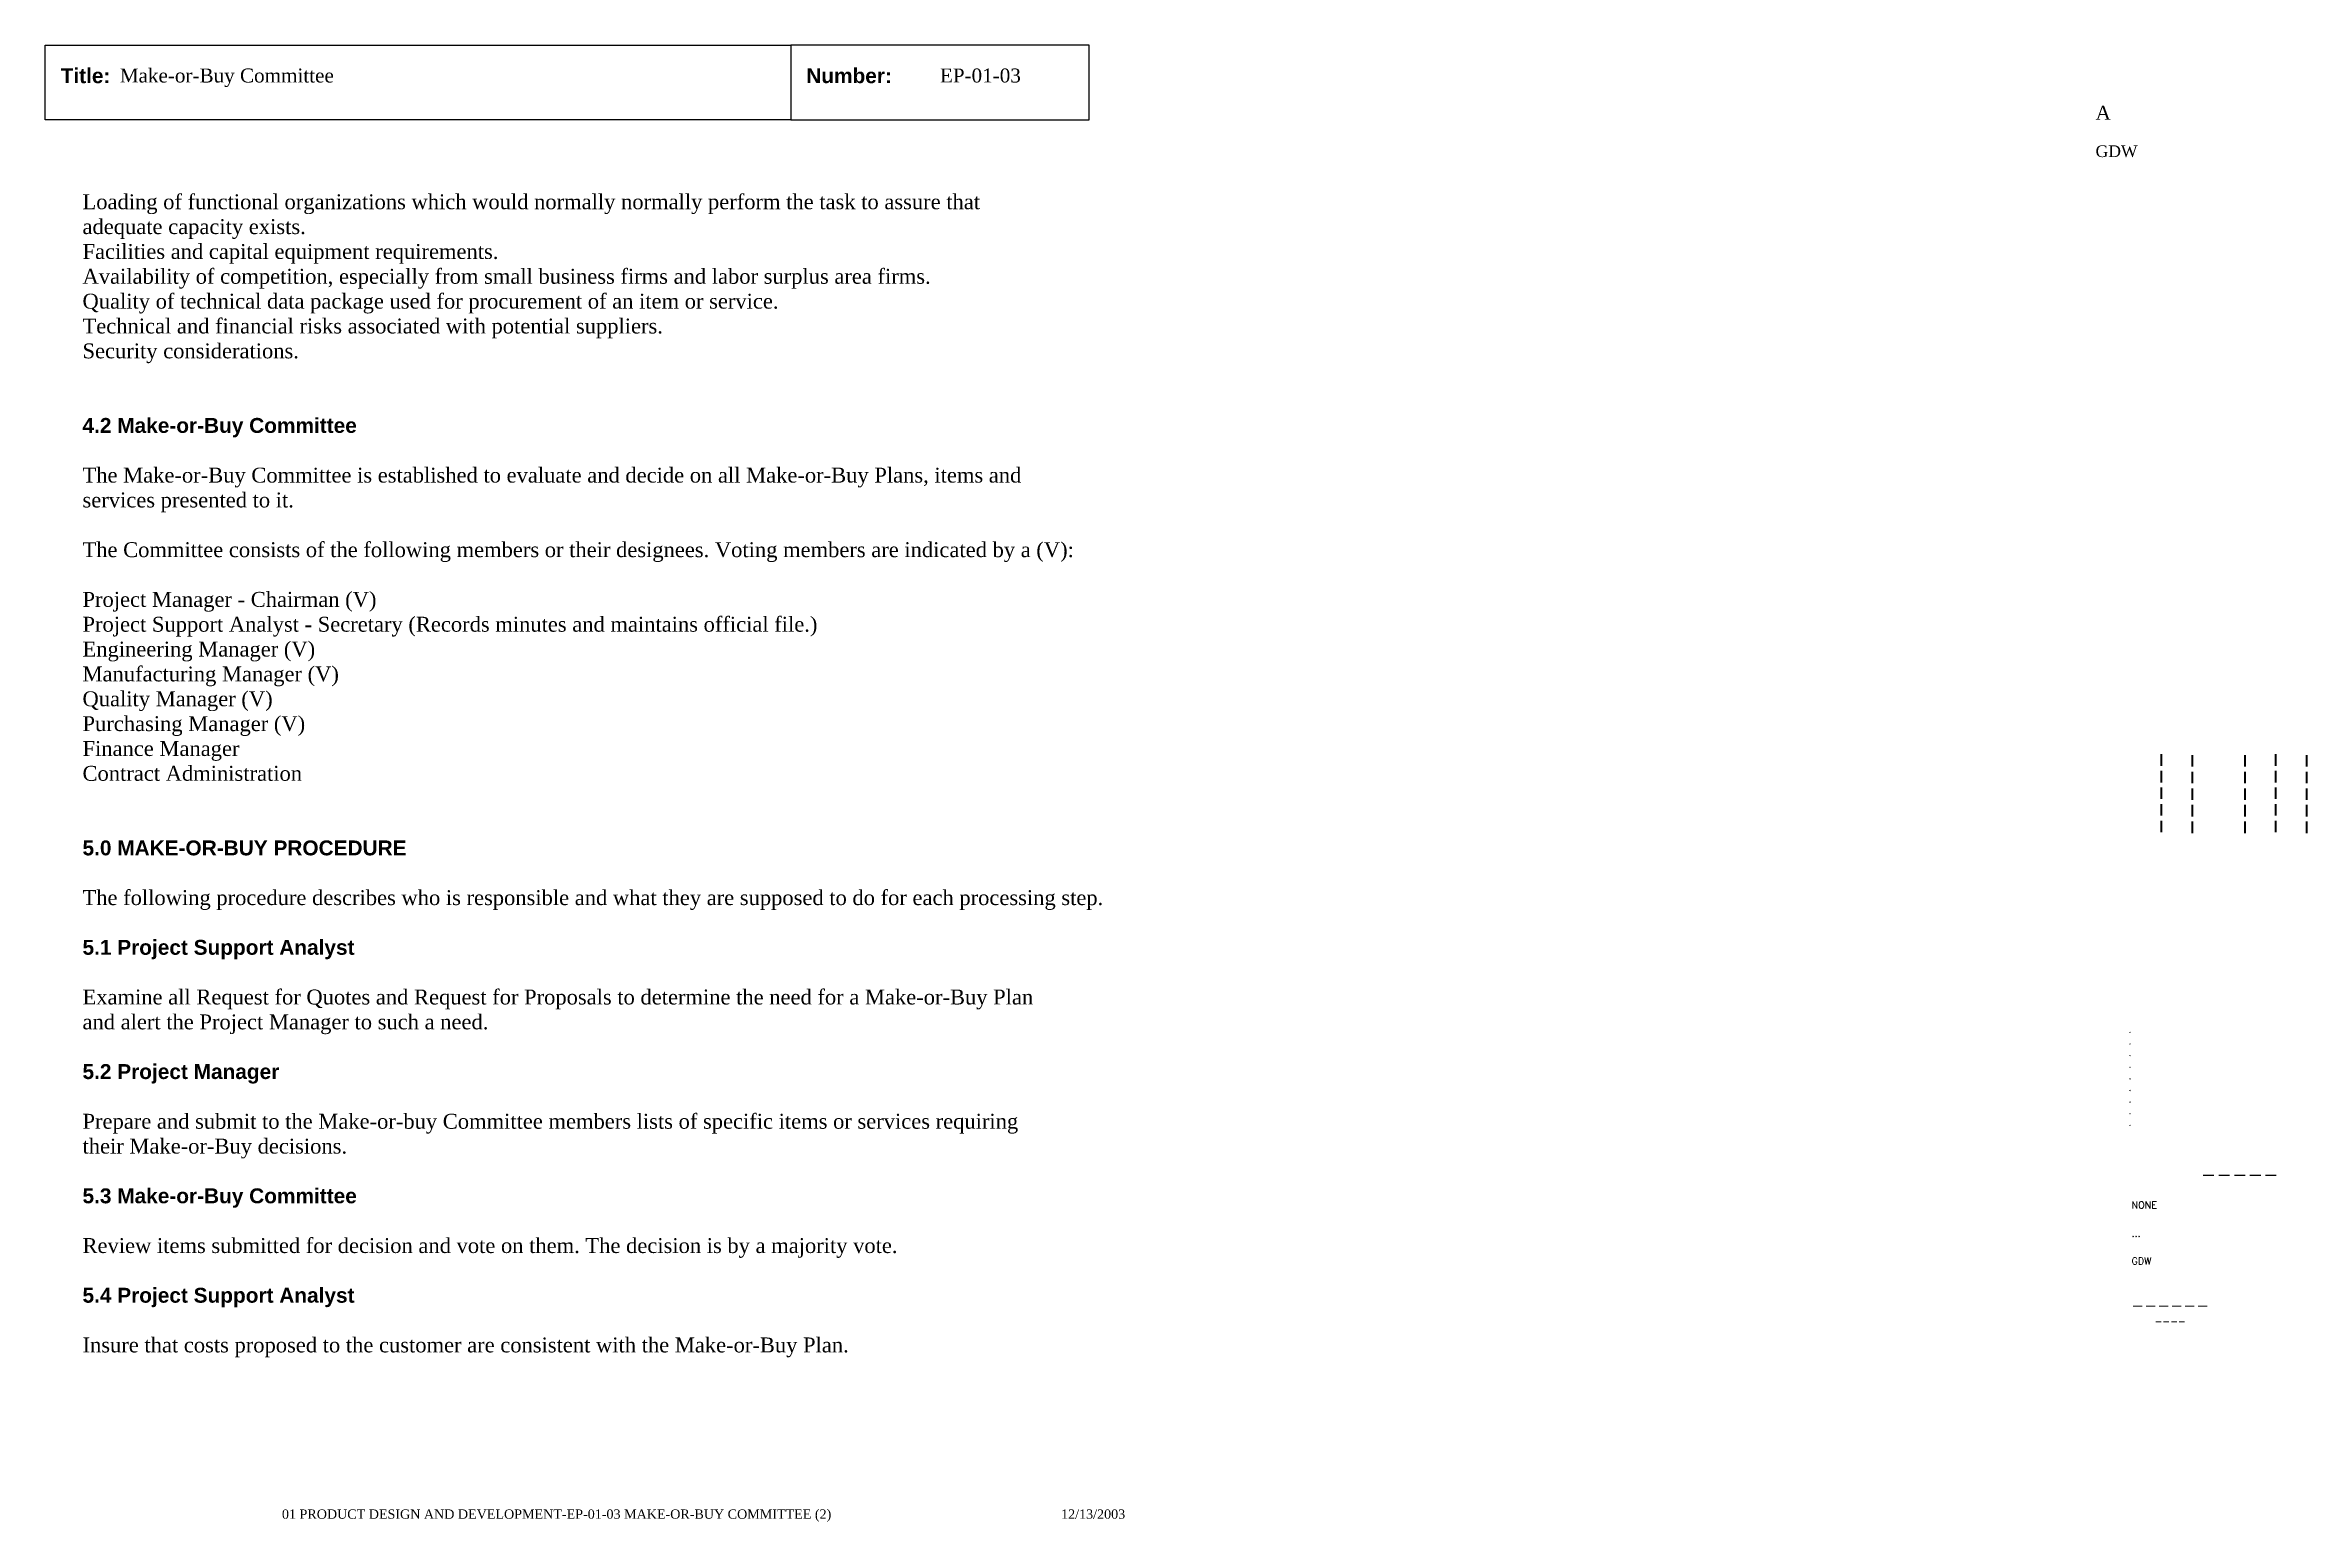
# Paper-space layout 'EP-01-03 Make-or-Buy Committee (2)' of a CAD drawing. Header units: inches. Extents: x 1 to 31.3, y 0.2 to 20.
import ezdxf
from ezdxf.enums import TextEntityAlignment as Align

# ---------------------------------------------------------------- set-up
doc = ezdxf.new("R2010")
doc.units = ezdxf.units.IN
doc.header["$MEASUREMENT"] = 0
doc.layers.add('TitleBlock_Attributes', color=40, linetype='Continuous', plot=False)
doc.layers.add('TitleBlock_Atts_Print', color=1, linetype='Continuous')
doc.styles.get("Standard").update_dxf_attribs({"font": 'simplex.shx'})
doc.styles.add('style1', font='TIMES.TTF')
doc.styles.add('styleAtt', font='TIMES.TTF')
doc.styles.add('TBBIGTEXT', font='complex.shx')

# ---------------------------------------------------------------- blocks, each defined once
blk = doc.blocks.new('Test1')
at = {"layer": 'TitleBlock_Attributes', "style": 'TBBIGTEXT', "width": 0.8}
for tag, p, height in [('SideLine1', (29.492, 9.408), 0.25), ('SideLine2', (29.906, 9.396), 0.25), ('SideLine3', (30.612, 9.396), 0.25), ('SideLine4', (31.026, 9.408), 0.25), ('SideLine5', (31.44, 9.396), 0.25), ('File-Layout', (28.803, 3.641), 0.125)]:
    blk.add_attdef(tag, p, '', height=height, rotation=90, dxfattribs=at)
at = {"layer": 'TitleBlock_Attributes'}
for tag, p, height in [('REV1', (28.947, 6.754), 0.0625), ('REV2', (28.947, 6.598), 0.0625), ('REV3', (28.947, 6.442), 0.0625), ('REV4', (28.947, 6.286), 0.0625), ('REV5', (28.947, 6.13), 0.0625), ('REV6', (28.947, 5.974), 0.0625), ('REV7', (28.947, 5.818), 0.0625), ('REV8', (28.947, 5.662), 0.0625), ('REV9', (28.947, 5.506), 0.0625), ('SCALE', (28.983, 4.394), 0.0938), ('INCHARGE', (28.983, 4.016), 0.0938), ('DRW', (28.983, 3.641), 0.0938)]:
    blk.add_attdef(tag, p, '', height=height, dxfattribs=at)
at = {"layer": 'TitleBlock_Attributes', "style": 'TBBIGTEXT'}
for tag, height, p in [('PROJNUM', 0.188, (30.434, 4.761)), ('DWG_NUM', 0.156, (31.168, 4.127)), ('CUSTOMER', 0.156, (29.501, 3.017)), ('LOCATION', 0.0938, (29.501, 2.835)), ('DESC_1', 0.188, (29.501, 2.412)), ('DESC_2', 0.188, (29.501, 2.1)), ('DESC_3', 0.188, (29.501, 1.787))]:
    blk.add_attdef(tag, text='', height=height, dxfattribs=at).set_placement(p, align=Align.CENTER)
at = {"layer": 'TitleBlock_Attributes'}
blk.add_attdef('DRW_DATE', text='', height=0.0938, dxfattribs=at).set_placement((31.149, 3.648), align=Align.CENTER)

psp = doc.layouts.new('EP-01-03 Make-or-Buy Committee (2)')

# ---------------------------------------------------------------- linework, layer by layer
for points in [[(1, 20), (11, 20), (11, 19), (1, 19)], [(11, 19), (15, 19), (15, 20), (11, 20)]]:
    psp.add_lwpolyline(points, close=True)

# ---------------------------------------------------------------- block references
ref = psp.add_blockref('Test1', (0, 0))
ref.add_attrib('CUSTOMER', '------', dxfattribs={"layer": 'TitleBlock_Attributes', "height": 0.1562, "style": 'TBBIGTEXT'}).set_placement((29.501, 3.017), align=Align.CENTER)
ref.add_attrib('LOCATION', '----', dxfattribs={"layer": 'TitleBlock_Attributes', "height": 0.0938, "style": 'TBBIGTEXT'}).set_placement((29.501, 2.835), align=Align.CENTER)
ref.add_attrib('DESC_1', 'Make-or-Buy Committee', (2, 19.5), dxfattribs={"layer": 'TitleBlock_Atts_Print', "height": 0.1875, "style": 'styleAtt'})
ref.add_attrib('DESC_2', 'EP-01-03', (13, 19.5), dxfattribs={"layer": 'TitleBlock_Atts_Print', "height": 0.1875, "style": 'styleAtt'})
ref.add_attrib('DESC_3', 'A', (28.5, 19), dxfattribs={"layer": 'TitleBlock_Attributes', "height": 0.188, "style": 'styleAtt'})
ref.add_attrib('PROJNUM', '-----', dxfattribs={"layer": 'TitleBlock_Attributes', "height": 0.1875, "style": 'TBBIGTEXT'}).set_placement((30.434, 4.761), align=Align.CENTER)
ref.add_attrib('DWG_NUM', 'GDW', (28.5, 18.5), dxfattribs={"layer": 'TitleBlock_Attributes', "height": 0.1562, "style": 'styleAtt'})
ref.add_attrib('DRW_DATE', '12/13/2003', dxfattribs={"layer": 'TitleBlock_Atts_Print', "height": 0.125, "style": 'styleAtt'}).set_placement((15.055, 0.232), align=Align.CENTER)
ref.add_attrib('DRW', 'GDW', (28.983, 3.641), dxfattribs={"layer": 'TitleBlock_Attributes', "height": 0.0938})
ref.add_attrib('INCHARGE', '...', (28.983, 4.016), dxfattribs={"layer": 'TitleBlock_Attributes', "height": 0.0938})
ref.add_attrib('SCALE', 'NONE', (28.983, 4.394), dxfattribs={"layer": 'TitleBlock_Attributes', "height": 0.0938})
ref.add_attrib('REV1', '.', (28.947, 6.754), dxfattribs={"layer": 'TitleBlock_Attributes', "height": 0.0625})
ref.add_attrib('REV2', '.', (28.947, 6.598), dxfattribs={"layer": 'TitleBlock_Attributes', "height": 0.0625})
ref.add_attrib('REV3', '.', (28.947, 6.442), dxfattribs={"layer": 'TitleBlock_Attributes', "height": 0.0625})
ref.add_attrib('REV4', '.', (28.947, 6.286), dxfattribs={"layer": 'TitleBlock_Attributes', "height": 0.0625})
ref.add_attrib('REV5', '.', (28.947, 6.13), dxfattribs={"layer": 'TitleBlock_Attributes', "height": 0.0625})
ref.add_attrib('REV6', '.', (28.947, 5.974), dxfattribs={"layer": 'TitleBlock_Attributes', "height": 0.0625})
ref.add_attrib('REV7', '.', (28.947, 5.818), dxfattribs={"layer": 'TitleBlock_Attributes', "height": 0.0625})
ref.add_attrib('REV8', '.', (28.947, 5.662), dxfattribs={"layer": 'TitleBlock_Attributes', "height": 0.0625})
ref.add_attrib('REV9', '.', (28.947, 5.506), dxfattribs={"layer": 'TitleBlock_Attributes', "height": 0.0625})
ref.add_attrib('SideLine1', '-----', (29.492, 9.408), dxfattribs={"layer": 'TitleBlock_Attributes', "height": 0.25, "rotation": 90, "style": 'TBBIGTEXT', "width": 0.8})
ref.add_attrib('SideLine2', '-----', (29.906, 9.396), dxfattribs={"layer": 'TitleBlock_Attributes', "height": 0.25, "rotation": 90, "style": 'TBBIGTEXT', "width": 0.8})
ref.add_attrib('SideLine3', '-----', (30.612, 9.396), dxfattribs={"layer": 'TitleBlock_Attributes', "height": 0.25, "rotation": 90, "style": 'TBBIGTEXT', "width": 0.8})
ref.add_attrib('SideLine4', '-----', (31.026, 9.408), dxfattribs={"layer": 'TitleBlock_Attributes', "height": 0.25, "rotation": 90, "style": 'TBBIGTEXT', "width": 0.8})
ref.add_attrib('SideLine5', '-----', (31.44, 9.396), dxfattribs={"layer": 'TitleBlock_Attributes', "height": 0.25, "rotation": 90, "style": 'TBBIGTEXT', "width": 0.8})
ref.add_attrib('File-Layout', '01 PRODUCT DESIGN AND DEVELOPMENT-EP-01-03 MAKE-OR-BUY COMMITTEE (2)', dxfattribs={"layer": 'TitleBlock_Atts_Print', "height": 0.125, "style": 'styleAtt'}).set_placement((7.859, 0.232), align=Align.CENTER)

# ---------------------------------------------------------------- texts
at = {"color": 5, "char_height": 0.2, "width": 2, "attachment_point": 1, "line_spacing_factor": 1.5, "style": 'style1'}
for s, insert in [('{\\fArial|b1|i0|c0|p34;Title:}', (1.207, 19.691)), ('{\\fArial|b1|i0|c0|p34;Number:}', (11.207, 19.691))]:
    psp.add_mtext(s, dxfattribs=dict(at, insert=insert))
at = {"color": 5, "insert": (1.5, 18), "char_height": 0.2, "width": 13, "attachment_point": 1, "style": 'style1'}
psp.add_mtext('Loading of functional organizations which would normally normally perform the task to assure that adequate capacity exists.\\PFacilities and capital equipment requirements.\\PAvailability of competition, especially from small business firms and labor surplus area firms.\\PQuality of technical data package used for procurement of an item or service.\\PTechnical and financial risks associated with potential suppliers.\\PSecurity considerations.\\P\\P\\P{\\fArial|b1|i0|c0|p34;4.2 Make-or-Buy Committee\\P\\P}The Make-or-Buy Committee is established to evaluate and decide on all Make-or-Buy Plans, items and services presented to it.\\P\\PThe Committee consists of the following members or their designees. Voting members are indicated by a (V):\\P\\PProject Manager - Chairman (V)\\PProject Support Analyst - Secretary (Records minutes and maintains official file.)\\PEngineering Manager (V)\\PManufacturing Manager (V)\\PQuality Manager (V)\\PPurchasing Manager (V)\\PFinance Manager\\PContract Administration\\P\\P\\P{\\fArial|b1|i0|c0|p34;5.0 MAKE-OR-BUY PROCEDURE\\P\\P}The following procedure describes who is responsible and what they are supposed to do for each processing step.\\P\\P{\\fArial|b1|i0|c0|p34;5.1 Project Support Analyst\\P\\P}Examine all Request for Quotes and Request for Proposals to determine the need for a Make-or-Buy Plan and alert the Project Manager to such a need.\\P\\P{\\fArial|b1|i0|c0|p34;5.2 Project Manager\\P\\P}Prepare and submit to the Make-or-buy Committee members lists of specific items or services requiring their Make-or-Buy decisions.\\P\\P{\\fArial|b1|i0|c0|p34;5.3 Make-or-Buy Committee\\P\\P}Review items submitted for decision and vote on them. The decision is by a majority vote.\\P\\P{\\fArial|b1|i0|c0|p34;5.4 Project Support Analyst\\P\\P}Insure that costs proposed to the customer are consistent with the Make-or-Buy Plan.', dxfattribs=at)

doc.saveas('drawing.dxf')
